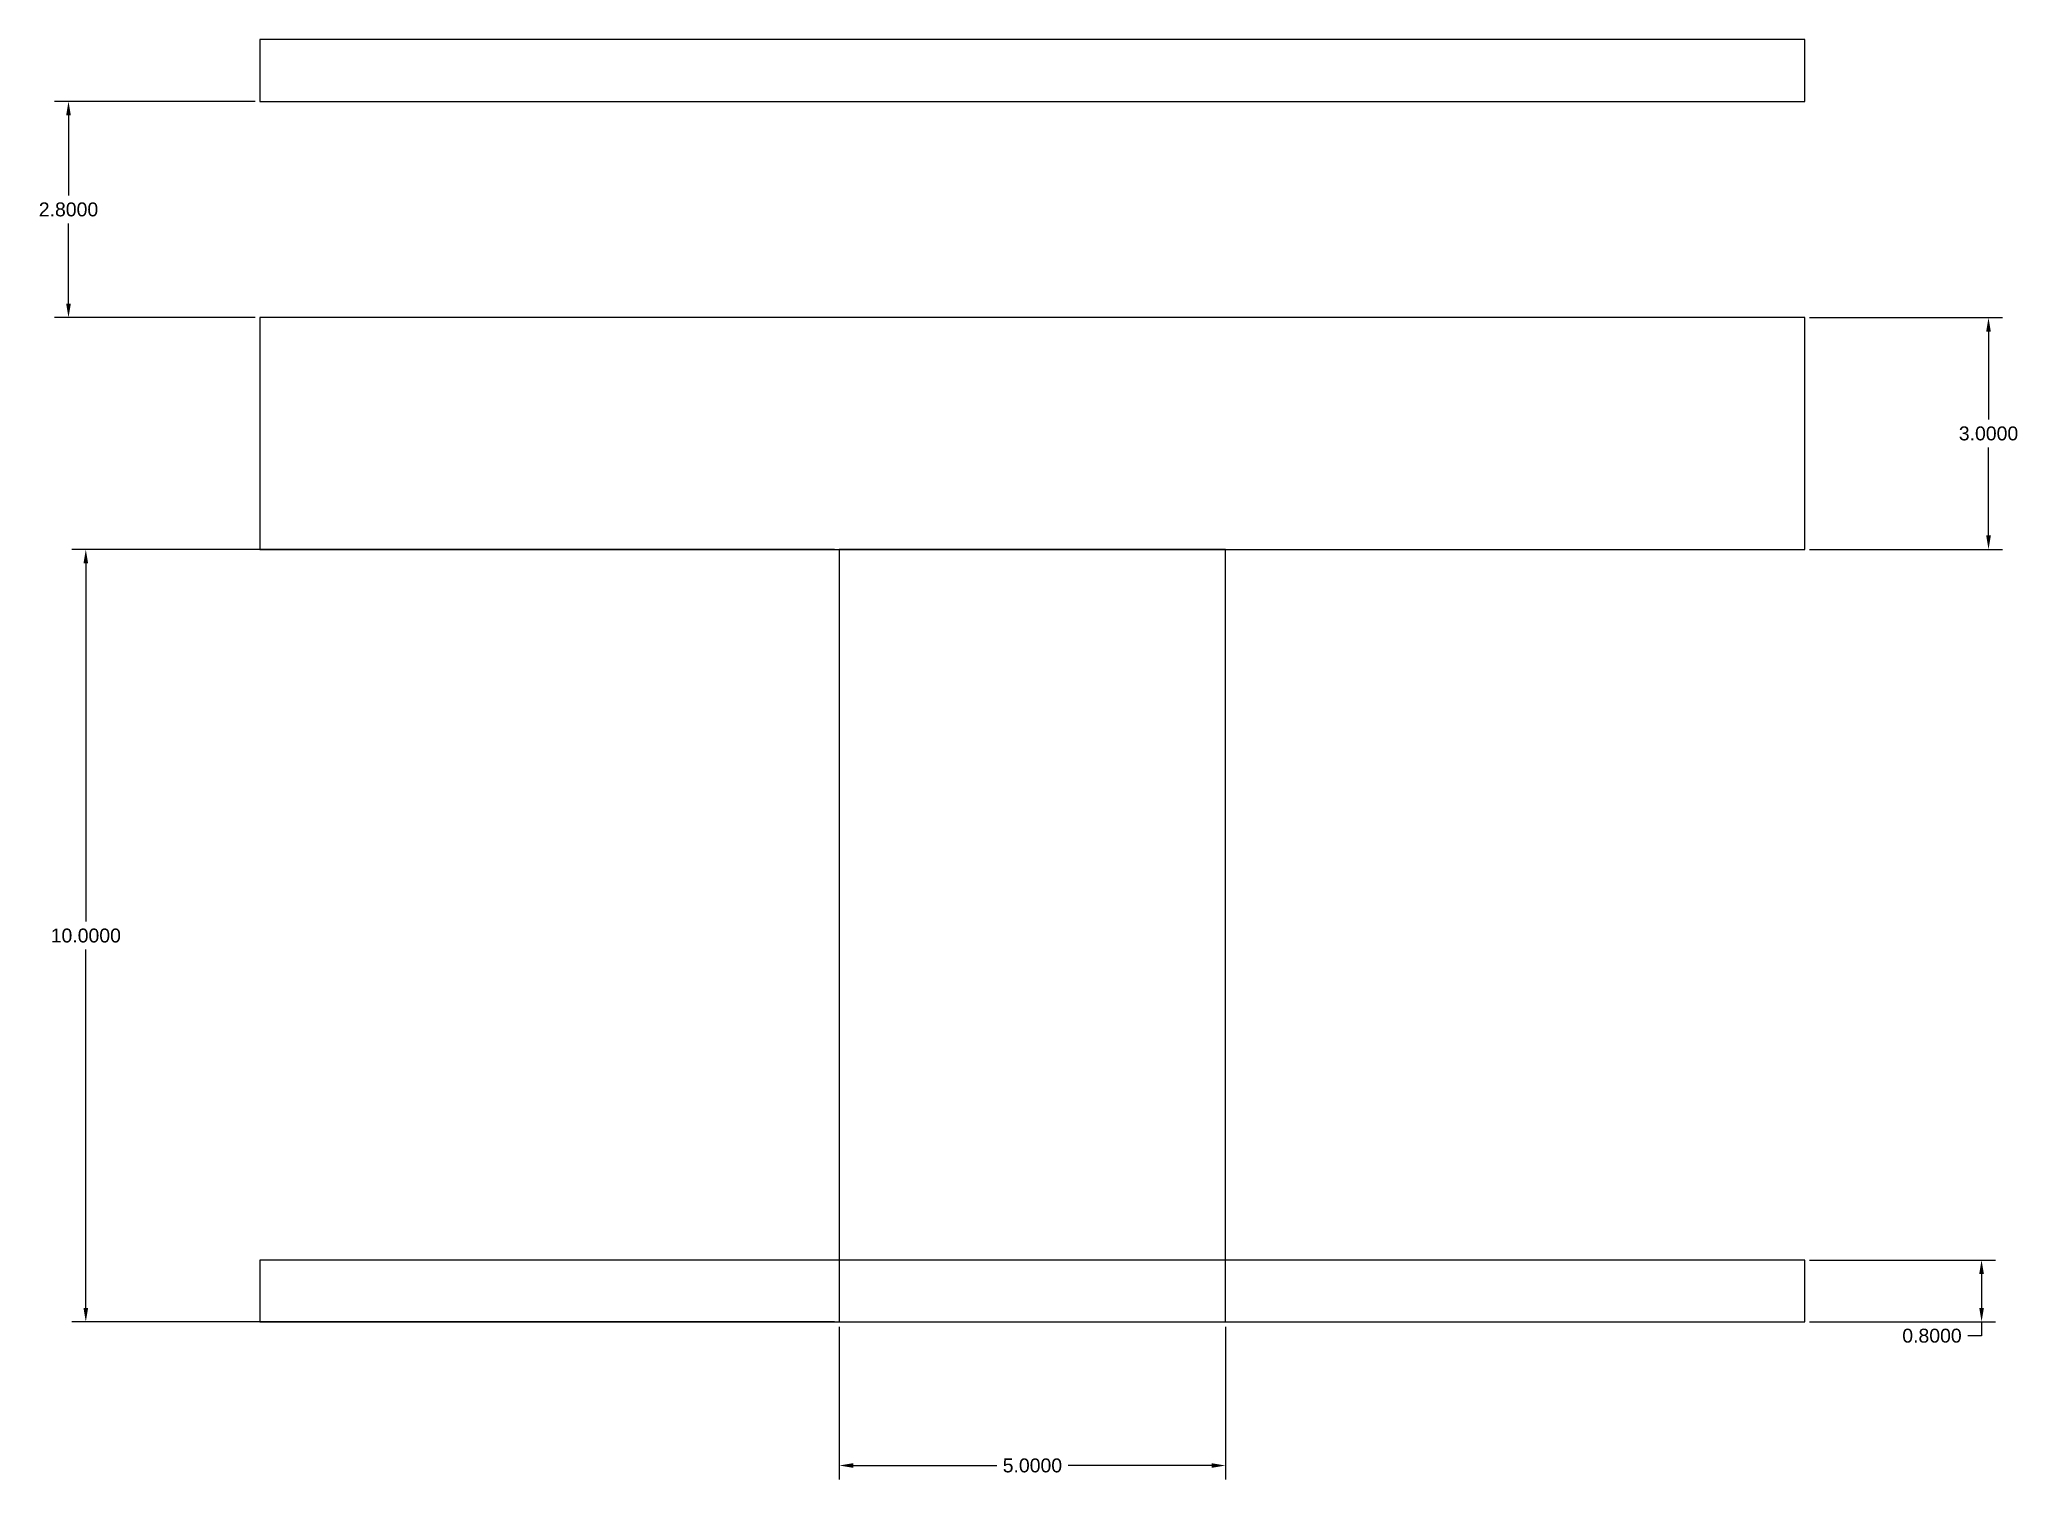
# Model space of a CAD drawing. Header units: inches. Extents: x -12.9 to 12.8, y -2.8 to 15.8.
import ezdxf

# ---------------------------------------------------------------- set-up
doc = ezdxf.new("R2010")
doc.units = ezdxf.units.IN
doc.header["$MEASUREMENT"] = 0
doc.styles.get("Standard").update_dxf_attribs({"font": 'Arial.ttf'})
doc.dimstyles.get("Standard").update_dxf_attribs({"dimtxt": 0.18, "dimasz": 0.18, "dimexe": 0.18, "dimexo": 0.0625, "dimgap": 0.09, "dimtad": 0, "dimtih": 1, "dimtoh": 1, "dimdec": 4, "dimzin": 0, "dimdsep": 46, "dimtxsty": 'Standard', "dimcen": 0.09, "dimadec": 0, "dimazin": 0, "dimtfac": 1, "dimtdec": 4, "dimtofl": 0, "dimtmove": 0, "dimatfit": 3, "dimfxl": 1, "dimtolj": 1, "dimtzin": 0, "dimarcsym": 0})

# ---------------------------------------------------------------- blocks, each defined once
blk = doc.blocks.new('*D1')
at = {"color": 0, "lineweight": -2, "transparency": 16777216}
for p, q in [((-2.562, 9.2), (-12.435, 9.2)), ((-12.255, 9.02), (-12.255, 4.381)), ((-12.255, -0.62), (-12.255, 4.019)), ((-2.562, -0.8), (-12.435, -0.8))]:
    blk.add_line(p, q, dxfattribs=at)
at = {"color": 0, "transparency": 16777216}
for points in [[(-12.285, 9.02), (-12.225, 9.02), (-12.255, 9.2)], [(-12.285, -0.62), (-12.225, -0.62), (-12.255, -0.8)]]:
    blk.add_solid(points, dxfattribs=at)
at = {"layer": 'Defpoints', "color": 0, "transparency": 16777216}
for p in [(-2.5, 9.2), (-12.255, -0.8), (-2.5, -0.8)]:
    blk.add_point(p, dxfattribs=at)
at = {"color": 0, "transparency": 16777216, "insert": (-12.255, 4.2), "char_height": 0.18, "attachment_point": 5}
blk.add_mtext('\\A1;10.0000', dxfattribs=at)
blk = doc.blocks.new('*D2')
at = {"color": 0, "lineweight": -2, "transparency": 16777216}
for p, q in [((10.062, 0), (12.468, 0)), ((12.288, -0.18), (12.288, -0.62)), ((10.062, -0.8), (12.468, -0.8)), ((12.288, -0.98), (12.108, -0.98)), ((12.288, -0.8), (12.288, -0.98))]:
    blk.add_line(p, q, dxfattribs=at)
at = {"color": 0, "transparency": 16777216}
for points in [[(12.258, -0.18), (12.318, -0.18), (12.288, 0)], [(12.258, -0.62), (12.318, -0.62), (12.288, -0.8)]]:
    blk.add_solid(points, dxfattribs=at)
at = {"layer": 'Defpoints', "color": 0, "transparency": 16777216}
for p in [(10, 0), (10, -0.8), (12.288, -0.8)]:
    blk.add_point(p, dxfattribs=at)
at = {"color": 0, "transparency": 16777216, "insert": (11.646, -0.98), "char_height": 0.18, "attachment_point": 5}
blk.add_mtext('\\A1;0.8000', dxfattribs=at)
blk = doc.blocks.new('*D3')
at = {"color": 0, "lineweight": -2, "transparency": 16777216}
for p, q in [((10.062, 12.2), (12.558, 12.2)), ((12.378, 12.02), (12.378, 10.881)), ((12.378, 9.38), (12.378, 10.519)), ((10.062, 9.2), (12.558, 9.2))]:
    blk.add_line(p, q, dxfattribs=at)
at = {"color": 0, "transparency": 16777216}
for points in [[(12.348, 12.02), (12.408, 12.02), (12.378, 12.2)], [(12.348, 9.38), (12.408, 9.38), (12.378, 9.2)]]:
    blk.add_solid(points, dxfattribs=at)
at = {"layer": 'Defpoints', "color": 0, "transparency": 16777216}
for p in [(10, 12.2), (10, 9.2), (12.378, 9.2)]:
    blk.add_point(p, dxfattribs=at)
at = {"color": 0, "transparency": 16777216, "insert": (12.378, 10.7), "char_height": 0.18, "attachment_point": 5}
blk.add_mtext('\\A1;3.0000', dxfattribs=at)
blk = doc.blocks.new('*D4')
at = {"color": 0, "lineweight": -2, "transparency": 16777216}
for p, q in [((-2.5, -0.863), (-2.5, -2.84)), ((2.5, -0.863), (2.5, -2.84)), ((-2.32, -2.66), (-0.462, -2.66)), ((2.32, -2.66), (0.462, -2.66))]:
    blk.add_line(p, q, dxfattribs=at)
at = {"color": 0, "transparency": 16777216}
for points in [[(-2.32, -2.63), (-2.32, -2.69), (-2.5, -2.66)], [(2.32, -2.63), (2.32, -2.69), (2.5, -2.66)]]:
    blk.add_solid(points, dxfattribs=at)
at = {"layer": 'Defpoints', "color": 0, "transparency": 16777216}
for p in [(-2.5, -0.8), (2.5, -0.8), (2.5, -2.66)]:
    blk.add_point(p, dxfattribs=at)
at = {"color": 0, "transparency": 16777216, "insert": (0, -2.66), "char_height": 0.18, "attachment_point": 5}
blk.add_mtext('\\A1;5.0000', dxfattribs=at)
blk = doc.blocks.new('*D6')
at = {"color": 0, "lineweight": -2, "transparency": 16777216}
for p, q in [((-10.062, 15), (-12.659, 15)), ((-12.479, 14.82), (-12.479, 13.781)), ((-12.479, 12.38), (-12.479, 13.419)), ((-10.062, 12.2), (-12.659, 12.2))]:
    blk.add_line(p, q, dxfattribs=at)
at = {"color": 0, "transparency": 16777216}
for points in [[(-12.509, 14.82), (-12.449, 14.82), (-12.479, 15)], [(-12.509, 12.38), (-12.449, 12.38), (-12.479, 12.2)]]:
    blk.add_solid(points, dxfattribs=at)
at = {"layer": 'Defpoints', "color": 0, "transparency": 16777216}
for p in [(-10, 15), (-12.479, 12.2), (-10, 12.2)]:
    blk.add_point(p, dxfattribs=at)
at = {"color": 0, "transparency": 16777216, "insert": (-12.479, 13.6), "char_height": 0.18, "attachment_point": 5}
blk.add_mtext('\\A1;2.8000', dxfattribs=at)

msp = doc.modelspace()

# ---------------------------------------------------------------- linework, layer by layer
for points in [[(-10, 15), (10, 15), (10, 15.8), (-10, 15.8)], [(-10, 9.2), (10, 9.2), (10, 12.2), (-10, 12.2)], [(-2.5, -0.8), (2.5, -0.8), (2.5, 9.2), (-2.5, 9.2)], [(-10, -0.8), (10, -0.8), (10, 0), (-10, 0)]]:
    msp.add_lwpolyline(points, close=True)

# ---------------------------------------------------------------- dimensions: what is measured, and where the dimension line sits
for base, p1, p2, picture, middle in [((-12.47882, 12.2), (-10, 15), (-10, 12.2), '*D6', (-12.47882, 13.6)), ((12.37755, 9.2), (10, 12.2), (10, 9.2), '*D3', (12.37755, 10.7)), ((-12.25485, -0.8), (-2.5, 9.2), (-2.5, -0.8), '*D1', (-12.25485, 4.2)), ((12.2883, -0.8), (10, 0), (10, -0.8), '*D2', (11.64627, -0.98))]:
    dim = msp.add_linear_dim(base=base, p1=p1, p2=p2, angle=90, dimstyle='Standard')
    dim.commit()
    dim.dimension.update_dxf_attribs({"geometry": picture, "text_midpoint": middle})
dim = msp.add_linear_dim(base=(2.5, -2.66035), p1=(-2.5, -0.8), p2=(2.5, -0.8), dimstyle='Standard')
dim.commit()
dim.dimension.update_dxf_attribs({"geometry": '*D4', "text_midpoint": (0, -2.66035)})

doc.saveas('drawing.dxf')
